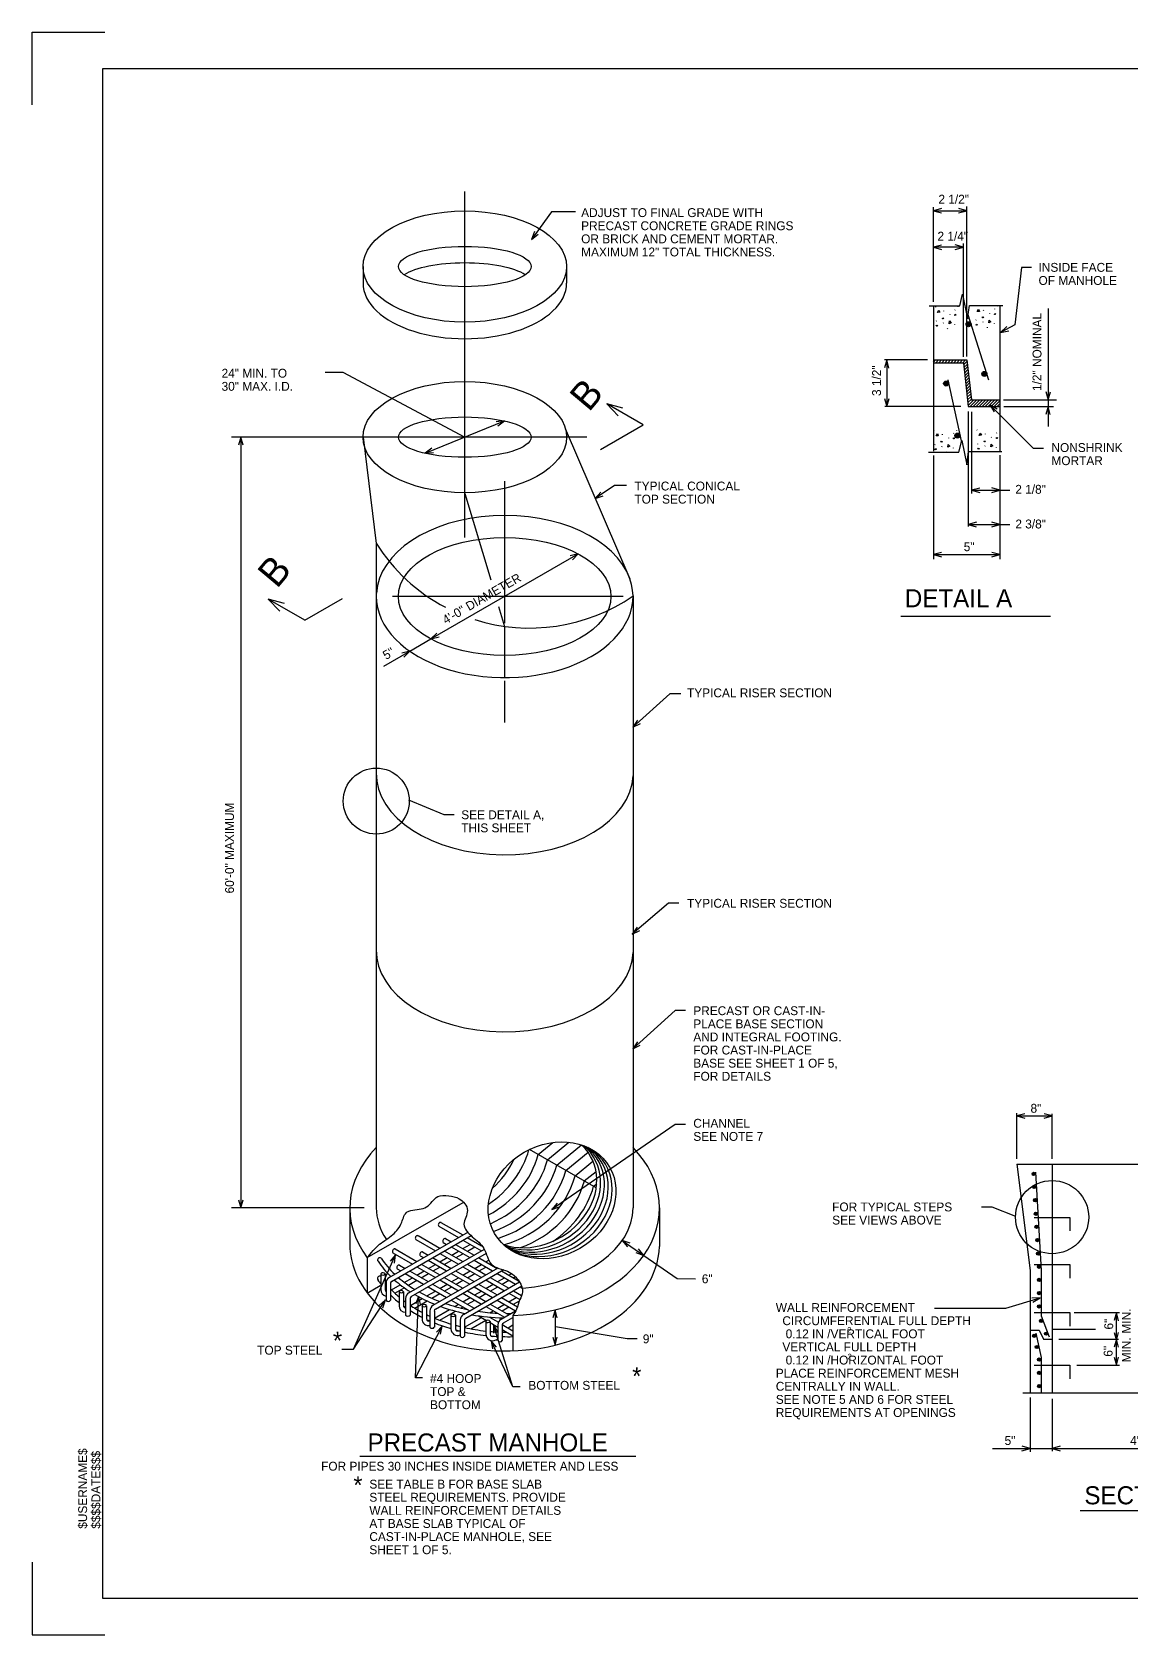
# Model space of a CAD drawing. Extents: x 150.5 to 188.6, y -37.1 to -15.1.
# Drawn here: x 150.53 to 165.62, y -37.13 to -15.14 of the extents above; entities that cross this region are included whole.
import ezdxf

# ---------------------------------------------------------------- set-up
doc = ezdxf.new("R2010")
doc.units = 0
for name, color, linetype in [('Border', 7, 'Continuous'), ('Level 1', 7, 'Continuous'), ('Plot', 7, 'Continuous'), ('Text', 7, 'Continuous')]:
    doc.layers.add(name, color=color, linetype=linetype)

msp = doc.modelspace()

# ---------------------------------------------------------------- linework, layer by layer
at = {"layer": 'Border'}
msp.add_lwpolyline([(177.152, -36.635), (177.152, -31.817), (185.042, -31.817), (185.042, -32.958), (177.152, -32.958), (177.152, -35.622), (185.042, -35.622), (185.042, -36.635), (151.507, -36.635), (151.507, -15.639), (185.042, -15.639), (185.042, -35.622)], dxfattribs=at)
at = {"layer": 'Level 1'}
for p, q in [((156.474, -22.075), (156.474, -17.326)), ((162.906, -18.84), (162.906, -17.539)), ((162.906, -17.59), (163.362, -17.59)), ((163.362, -19.589), (163.362, -17.533)), ((163.316, -18.091), (162.906, -18.091)), ((163.316, -19.596), (163.316, -18.041)), ((155.077, -18.356), (155.077, -18.584)), ((157.871, -18.356), (157.871, -18.584)), ((162.906, -18.896), (162.906, -20.889)), ((162.932, -18.908), (162.934, -18.912)), ((163.239, -18.906), (163.242, -18.91)), ((163.478, -18.895), (163.48, -18.899)), ((163.785, -18.894), (163.788, -18.898)), ((163.817, -18.896), (163.817, -20.889)), ((162.943, -19.107), (162.946, -19.101)), ((163.041, -19.134), (163.044, -19.128)), ((163.048, -18.969), (163.05, -18.963)), ((163.129, -19.011), (163.131, -19.015)), ((163.201, -18.954), (163.204, -18.949)), ((163.668, -19.915), (163.383, -19.02)), ((163.489, -19.094), (163.491, -19.089)), ((163.587, -19.121), (163.589, -19.115)), ((163.593, -18.957), (163.596, -18.951)), ((163.674, -18.998), (163.677, -19.002)), ((163.747, -18.942), (163.749, -18.936)), ((164.479, -18.932), (164.479, -20.185)), ((163.1, -19.209), (163.103, -19.203)), ((163.195, -19.15), (163.196, -19.156)), ((163.646, -19.196), (163.648, -19.19)), ((163.741, -19.137), (163.741, -19.143)), ((162.823, -19.638), (162.233, -19.638)), ((162.265, -19.638), (162.265, -20.276)), ((162.906, -19.638), (163.362, -19.638)), ((162.906, -19.666), (162.933, -19.638)), ((162.906, -19.676), (163.316, -19.676)), ((162.937, -19.676), (162.975, -19.638)), ((162.978, -19.676), (163.016, -19.638)), ((163.019, -19.676), (163.057, -19.638)), ((163.06, -19.676), (163.098, -19.638)), ((163.102, -19.676), (163.14, -19.638)), ((163.143, -19.676), (163.181, -19.638)), ((163.184, -19.676), (163.222, -19.638)), ((163.225, -19.676), (163.263, -19.638)), ((163.266, -19.676), (163.305, -19.638)), ((163.308, -19.676), (163.346, -19.638)), ((163.316, -19.676), (163.384, -20.276)), ((163.319, -19.706), (163.364, -19.661)), ((163.324, -19.743), (163.369, -19.698)), ((163.328, -19.78), (163.373, -19.734)), ((163.332, -19.817), (163.378, -19.771)), ((163.362, -19.638), (163.43, -20.185)), ((163.291, -20.75), (163.109, -19.912)), ((163.336, -19.854), (163.383, -19.808)), ((163.34, -19.891), (163.387, -19.844)), ((163.345, -19.928), (163.392, -19.881)), ((163.349, -19.965), (163.396, -19.918)), ((163.353, -20.002), (163.401, -19.954)), ((163.357, -20.039), (163.406, -19.991)), ((163.362, -20.076), (163.41, -20.028)), ((163.366, -20.113), (163.415, -20.064)), ((163.37, -20.15), (163.419, -20.101)), ((163.374, -20.187), (163.424, -20.138)), ((163.378, -20.224), (163.428, -20.174)), ((163.383, -20.261), (163.459, -20.185)), ((163.409, -20.276), (163.5, -20.185)), ((163.43, -20.185), (163.817, -20.185)), ((163.45, -20.276), (163.541, -20.185)), ((163.491, -20.276), (163.582, -20.185)), ((163.533, -20.276), (163.624, -20.185)), ((163.574, -20.276), (163.665, -20.185)), ((163.615, -20.276), (163.706, -20.185)), ((163.656, -20.276), (163.747, -20.185)), ((163.698, -20.276), (163.789, -20.185)), ((163.739, -20.276), (163.817, -20.198)), ((163.867, -20.185), (164.593, -20.185)), ((164.479, -20.185), (164.479, -20.276)), ((158.921, -20.529), (158.421, -20.24)), ((163.28, -20.276), (162.24, -20.276)), ((163.384, -20.276), (163.817, -20.276)), ((163.384, -20.344), (163.384, -21.922)), ((163.43, -20.349), (163.43, -21.471)), ((163.78, -20.276), (163.817, -20.239)), ((163.872, -20.276), (164.555, -20.276)), ((164.479, -20.276), (164.479, -20.551)), ((155.931, -20.919), (157.017, -20.474)), ((157.853, -20.577), (158.74, -22.64)), ((158.336, -20.867), (158.921, -20.529)), ((162.913, -20.602), (162.915, -20.606)), ((163.029, -20.664), (163.031, -20.658)), ((163.182, -20.649), (163.185, -20.643)), ((163.22, -20.601), (163.223, -20.605)), ((163.503, -20.596), (163.505, -20.6)), ((163.619, -20.658), (163.621, -20.652)), ((163.772, -20.643), (163.775, -20.637)), ((163.81, -20.595), (163.813, -20.598)), ((158.148, -20.697), (153.27, -20.697)), ((153.4, -20.697), (153.4, -31.274)), ((155.077, -20.697), (155.256, -22.155)), ((162.924, -20.802), (162.927, -20.796)), ((163.022, -20.828), (163.025, -20.822)), ((163.11, -20.705), (163.112, -20.709)), ((163.176, -20.845), (163.177, -20.85)), ((163.514, -20.795), (163.517, -20.79)), ((163.612, -20.822), (163.615, -20.816)), ((163.671, -20.897), (163.674, -20.891)), ((163.7, -20.699), (163.702, -20.703)), ((163.766, -20.838), (163.767, -20.844)), ((162.906, -20.95), (162.906, -22.372)), ((163.081, -20.903), (163.084, -20.897)), ((163.817, -20.945), (163.817, -22.372)), ((157.021, -21.299), (157.021, -23.25)), ((163.43, -21.427), (163.954, -21.427)), ((163.384, -21.896), (163.954, -21.896)), ((155.256, -22.155), (155.259, -31.274)), ((156.01, -23.467), (158.032, -22.3)), ((162.906, -22.309), (163.817, -22.309)), ((154.277, -23.21), (153.777, -22.921)), ((154.277, -23.21), (154.795, -22.911)), ((158.646, -22.884), (155.48, -22.884)), ((158.783, -22.877), (158.783, -31.274)), ((162.457, -23.155), (164.51, -23.155)), ((155.72, -23.635), (156.01, -23.467)), ((155.363, -23.841), (155.72, -23.635)), ((157.021, -24.041), (157.021, -24.611)), ((164.049, -30.602), (164.049, -29.974)), ((164.049, -30.012), (164.535, -30.012)), ((164.535, -30.602), (164.535, -29.981)), ((158.278, -31), (157.363, -30.472)), ((157.483, -30.541), (157.684, -30.376)), ((157.609, -30.614), (157.903, -30.373)), ((157.736, -30.687), (158.074, -30.409)), ((157.862, -30.76), (158.165, -30.511)), ((157.988, -30.832), (158.233, -30.632)), ((158.114, -30.905), (158.275, -30.773)), ((164.049, -30.675), (166.479, -30.675)), ((164.049, -30.675), (164.231, -32.133)), ((164.535, -30.675), (164.535, -33.811)), ((158.241, -30.978), (158.284, -30.943)), ((155.136, -31.957), (156.451, -31.198)), ((155.093, -31.274), (153.27, -31.274)), ((154.895, -31.274), (154.895, -31.76)), ((159.147, -31.274), (159.147, -31.803)), ((155.438, -32.229), (156.524, -31.602)), ((155.469, -32.282), (156.561, -31.651)), ((155.832, -31.655), (156.132, -31.828)), ((156.117, -31.525), (156.387, -31.681)), ((156.147, -31.473), (156.448, -31.646)), ((155.486, -31.89), (155.756, -32.046)), ((155.516, -31.837), (155.816, -32.011)), ((155.707, -32.438), (156.744, -31.84)), ((155.738, -32.491), (156.771, -31.894)), ((155.801, -31.708), (156.071, -31.864)), ((155.892, -31.877), (155.97, -31.922)), ((156.178, -31.747), (156.225, -31.775)), ((156.193, -31.863), (156.448, -32.011)), ((156.208, -31.695), (156.286, -31.74)), ((156.286, -31.81), (156.541, -31.957)), ((156.294, -31.922), (156.387, -31.868)), ((156.347, -31.775), (156.601, -31.922)), ((156.448, -31.716), (156.703, -31.864)), ((156.448, -31.833), (156.549, -31.775)), ((156.508, -31.681), (156.701, -31.793)), ((156.509, -31.868), (156.61, -31.81)), ((158.634, -31.721), (158.929, -31.926)), ((155.136, -31.957), (155.136, -32.443)), ((155.546, -32.112), (155.594, -32.139)), ((155.577, -32.059), (155.654, -32.104)), ((155.816, -32.081), (156.071, -32.228)), ((155.862, -31.93), (155.909, -31.957)), ((155.877, -32.046), (156.132, -32.193)), ((155.97, -31.992), (156.225, -32.139)), ((155.978, -32.104), (156.071, -32.051)), ((156.031, -31.957), (156.286, -32.104)), ((156.039, -32.139), (156.132, -32.086)), ((156.04, -32.61), (156.933, -32.095)), ((156.132, -31.899), (156.387, -32.046)), ((156.132, -32.016), (156.233, -31.957)), ((156.193, -32.051), (156.294, -31.992)), ((156.355, -31.957), (156.448, -31.903)), ((156.448, -32.081), (156.703, -32.228)), ((156.509, -32.046), (156.764, -32.193)), ((156.601, -31.992), (156.856, -32.139)), ((156.61, -32.104), (156.702, -32.051)), ((156.662, -31.957), (156.917, -32.104)), ((156.67, -32.139), (156.763, -32.086)), ((156.763, -32.015), (156.806, -31.991)), ((156.824, -32.051), (156.837, -32.043)), ((158.929, -31.926), (159.389, -32.245)), ((155.321, -32.177), (155.321, -32.396)), ((155.382, -32.179), (155.382, -32.396)), ((155.393, -32.308), (155.393, -32.54)), ((155.454, -32.308), (155.454, -32.54)), ((155.468, -32.399), (155.589, -32.329)), ((155.644, -32.297), (155.755, -32.233)), ((155.654, -32.175), (155.909, -32.322)), ((155.699, -32.336), (155.816, -32.268)), ((155.715, -32.139), (155.97, -32.286)), ((155.816, -32.198), (155.918, -32.139)), ((155.877, -32.233), (155.978, -32.174)), ((156.031, -32.322), (156.286, -32.469)), ((156.071, -32.663), (157.011, -32.12)), ((156.132, -32.263), (156.387, -32.41)), ((156.132, -32.38), (156.233, -32.322)), ((156.193, -32.228), (156.448, -32.375)), ((156.286, -32.174), (156.541, -32.322)), ((156.294, -32.286), (156.387, -32.233)), ((156.347, -32.139), (156.601, -32.286)), ((156.355, -32.322), (156.448, -32.268)), ((156.448, -32.198), (156.549, -32.139)), ((156.457, -32.735), (157.224, -32.291)), ((156.509, -32.233), (156.61, -32.174)), ((156.662, -32.322), (156.917, -32.469)), ((156.763, -32.263), (157.018, -32.41)), ((156.763, -32.38), (156.865, -32.322)), ((156.824, -32.228), (157.079, -32.375)), ((156.917, -32.175), (157.172, -32.322)), ((156.925, -32.286), (157.018, -32.233)), ((156.978, -32.139), (157.211, -32.274)), ((156.986, -32.322), (157.079, -32.268)), ((157.079, -32.198), (157.111, -32.179)), ((157.14, -32.233), (157.162, -32.22)), ((159.389, -32.245), (159.64, -32.247)), ((164.231, -32.133), (164.231, -33.811)), ((155.136, -32.443), (155.312, -32.341)), ((155.512, -32.443), (155.642, -32.369)), ((155.572, -32.424), (155.572, -32.616)), ((155.632, -32.424), (155.632, -32.616)), ((155.662, -32.517), (155.662, -32.744)), ((155.722, -32.517), (155.722, -32.744)), ((155.728, -32.613), (155.891, -32.519)), ((155.786, -32.65), (155.957, -32.551)), ((155.953, -32.483), (156.071, -32.415)), ((155.97, -32.357), (156.225, -32.504)), ((156.021, -32.514), (156.132, -32.45)), ((156.193, -32.415), (156.294, -32.357)), ((156.286, -32.539), (156.541, -32.686)), ((156.347, -32.504), (156.602, -32.651)), ((156.448, -32.445), (156.703, -32.593)), ((156.448, -32.562), (156.549, -32.504)), ((156.487, -32.787), (157.256, -32.343)), ((156.509, -32.41), (156.763, -32.557)), ((156.509, -32.597), (156.61, -32.539)), ((156.602, -32.357), (156.856, -32.504)), ((156.61, -32.469), (156.703, -32.415)), ((156.67, -32.504), (156.764, -32.45)), ((156.824, -32.415), (156.925, -32.357)), ((156.917, -32.539), (157.171, -32.686)), ((156.978, -32.504), (157.199, -32.631)), ((157.079, -32.445), (157.23, -32.533)), ((157.079, -32.562), (157.18, -32.504)), ((157.14, -32.41), (157.251, -32.475)), ((157.14, -32.597), (157.225, -32.548)), ((157.233, -32.357), (157.27, -32.378)), ((155.887, -32.614), (155.887, -32.799)), ((155.947, -32.616), (155.947, -32.798)), ((155.995, -32.689), (155.995, -32.91)), ((156.056, -32.689), (156.056, -32.91)), ((156.057, -32.787), (156.265, -32.668)), ((156.13, -32.816), (156.347, -32.691)), ((156.284, -32.745), (156.284, -32.934)), ((156.337, -32.626), (156.387, -32.597)), ((156.345, -32.747), (156.345, -32.933)), ((156.421, -32.648), (156.448, -32.632)), ((156.66, -32.755), (156.774, -32.82)), ((156.764, -32.628), (157.018, -32.775)), ((156.813, -32.773), (156.936, -32.844)), ((156.819, -32.713), (156.865, -32.686)), ((156.824, -32.593), (157.079, -32.74)), ((156.925, -32.651), (157.018, -32.597)), ((156.974, -32.801), (157.17, -32.687)), ((156.986, -32.686), (157.079, -32.632)), ((157.135, -32.749), (157.135, -33.236)), ((157.712, -32.671), (157.712, -33.157)), ((164.838, -32.711), (165.46, -32.711)), ((165.416, -33.096), (165.416, -32.711)), ((156.411, -32.813), (156.411, -33.035)), ((156.472, -32.913), (156.703, -32.78)), ((156.472, -32.814), (156.472, -33.035)), ((156.556, -32.934), (156.763, -32.815)), ((156.762, -32.831), (156.762, -33.008)), ((156.822, -32.833), (156.822, -33.008)), ((156.822, -32.849), (156.928, -32.91)), ((156.928, -32.879), (156.928, -33.096)), ((156.989, -32.875), (157.135, -32.959)), ((156.989, -32.88), (156.989, -33.096)), ((156.989, -32.945), (157.135, -33.029)), ((156.989, -32.965), (157.006, -32.955)), ((157.004, -32.853), (157.135, -32.778)), ((157.067, -32.92), (157.135, -32.881)), ((164.231, -32.953), (164.355, -32.953)), ((164.355, -32.953), (164.418, -33.075)), ((165.131, -32.945), (164.535, -32.945)), ((156.898, -33.087), (156.928, -33.07)), ((164.418, -33.075), (164.535, -33.075)), ((164.626, -33.075), (165.445, -33.075)), ((165.416, -33.433), (165.416, -33.075)), ((164.875, -33.433), (165.46, -33.433)), ((164.231, -33.874), (164.231, -34.62)), ((164.535, -33.896), (164.535, -34.612)), ((155.033, -34.682), (158.819, -34.682)), ((163.715, -34.576), (164.231, -34.576)), ((164.231, -34.576), (164.535, -34.576)), ((164.535, -34.576), (167.451, -34.576)), ((164.918, -35.427), (167.537, -35.427))]:
    msp.add_line(p, q, dxfattribs=at)
for points in [[(163.018, -17.56), (162.906, -17.59), (163.016, -17.621)], [(163.25, -17.62), (163.362, -17.59), (163.252, -17.559)], [(157.994, -17.603), (157.662, -17.603), (157.389, -17.984)], [(157.43, -17.875), (157.389, -17.984), (157.479, -17.912)], [(163.018, -18.061), (162.906, -18.091), (163.016, -18.123)], [(163.204, -18.122), (163.316, -18.091), (163.206, -18.06)], [(164.25, -18.368), (164.113, -18.368), (164.024, -19.154), (163.828, -19.262)], [(162.849, -18.896), (163.267, -18.896), (163.306, -18.737), (163.375, -19.073), (163.401, -18.889), (163.857, -18.889)], [(162.96, -18.987), (162.978, -18.954), (162.992, -18.984), (162.961, -18.987)], [(163.029, -19.074), (163.036, -19.058), (163.049, -19.067), (163.029, -19.074)], [(163.12, -19.14), (163.125, -19.103), (163.148, -19.127), (163.121, -19.14)], [(163.197, -19.028), (163.204, -19.011), (163.217, -19.021), (163.197, -19.028)], [(163.506, -18.974), (163.524, -18.941), (163.537, -18.971), (163.507, -18.974)], [(163.574, -19.061), (163.582, -19.045), (163.595, -19.055), (163.574, -19.061)], [(163.666, -19.128), (163.671, -19.091), (163.694, -19.115), (163.666, -19.128)], [(163.742, -19.015), (163.75, -18.999), (163.763, -19.008), (163.742, -19.015)], [(162.944, -19.175), (162.952, -19.159), (162.965, -19.169), (162.944, -19.175)], [(163.49, -19.162), (163.498, -19.146), (163.51, -19.156), (163.49, -19.162)], [(163.912, -19.181), (163.828, -19.262), (163.939, -19.236)], [(162.295, -19.75), (162.265, -19.638), (162.234, -19.748)], [(154.558, -19.804), (154.801, -19.804), (156.474, -20.697)], [(162.235, -20.165), (162.265, -20.276), (162.296, -20.167)], [(164.449, -20.073), (164.479, -20.185), (164.51, -20.075)], [(158.644, -20.3), (158.421, -20.24), (158.58, -20.404)], [(164.417, -20.852), (164.28, -20.852), (163.681, -20.253)], [(163.781, -20.311), (163.681, -20.253), (163.737, -20.352)], [(164.509, -20.388), (164.479, -20.276), (164.448, -20.386)], [(156.925, -20.544), (157.017, -20.474), (156.904, -20.487)], [(162.941, -20.681), (162.959, -20.648), (162.972, -20.679), (162.942, -20.681)], [(163.531, -20.675), (163.549, -20.642), (163.563, -20.672), (163.532, -20.675)], [(153.43, -20.808), (153.4, -20.697), (153.369, -20.807)], [(156.023, -20.849), (155.931, -20.919), (156.044, -20.906)], [(162.836, -20.901), (163.255, -20.901), (163.293, -20.743), (163.363, -21.079), (163.388, -20.895), (163.845, -20.895)], [(162.925, -20.87), (162.933, -20.853), (162.946, -20.863), (162.925, -20.87)], [(163.009, -20.768), (163.017, -20.752), (163.03, -20.762), (163.009, -20.768)], [(163.101, -20.835), (163.106, -20.798), (163.129, -20.822), (163.102, -20.835)], [(163.178, -20.722), (163.185, -20.706), (163.198, -20.716), (163.178, -20.722)], [(163.515, -20.863), (163.523, -20.847), (163.536, -20.857), (163.515, -20.863)], [(163.6, -20.762), (163.607, -20.746), (163.62, -20.756), (163.6, -20.762)], [(163.691, -20.829), (163.696, -20.792), (163.719, -20.816), (163.692, -20.828)], [(163.768, -20.716), (163.775, -20.7), (163.788, -20.709), (163.768, -20.716)], [(156.474, -21.471), (156.829, -22.654)], [(158.693, -21.36), (158.528, -21.36), (158.263, -21.54)], [(158.339, -21.452), (158.263, -21.54), (158.371, -21.504)], [(163.542, -21.396), (163.43, -21.427), (163.54, -21.458)], [(163.705, -21.457), (163.817, -21.427), (163.707, -21.395)], [(163.496, -21.866), (163.384, -21.896), (163.494, -21.927)], [(163.705, -21.926), (163.817, -21.896), (163.707, -21.865)], [(157.95, -22.382), (158.032, -22.3), (157.921, -22.328)], [(163.018, -22.279), (162.906, -22.309), (163.016, -22.34)], [(163.705, -22.339), (163.817, -22.309), (163.707, -22.278)], [(154, -22.981), (153.777, -22.921), (153.936, -23.085)], [(156.938, -23.019), (157.021, -23.294), (157.021, -23.997)], [(156.092, -23.385), (156.01, -23.467), (156.121, -23.439)], [(155.638, -23.717), (155.72, -23.635), (155.609, -23.663)], [(159.44, -24.218), (159.289, -24.218), (158.78, -24.677)], [(158.843, -24.58), (158.78, -24.677), (158.883, -24.626)], [(156.328, -25.882), (156.192, -25.882), (155.705, -25.681)], [(159.411, -27.094), (159.268, -27.094), (158.773, -27.517)], [(158.838, -27.421), (158.773, -27.517), (158.877, -27.469)], [(159.504, -28.563), (159.361, -28.563), (158.78, -29.093)], [(158.842, -28.995), (158.78, -29.092), (158.882, -29.041)], [(159.503, -30.129), (159.359, -30.129), (157.667, -31.295)], [(164.16, -29.982), (164.049, -30.012), (164.158, -30.043)], [(164.423, -30.042), (164.535, -30.012), (164.425, -29.981)], [(164.307, -30.783), (164.384, -32.132), (164.383, -32.755), (164.495, -33.043)], [(153.37, -31.162), (153.4, -31.274), (153.431, -31.164)], [(157.742, -31.207), (157.667, -31.295), (157.775, -31.259)], [(163.566, -31.259), (163.707, -31.259), (164.032, -31.389)], [(164.29, -31.404), (164.778, -31.404), (164.778, -31.59)], [(158.743, -31.76), (158.634, -31.721), (158.707, -31.809)], [(158.82, -31.887), (158.929, -31.926), (158.857, -31.838)], [(154.787, -33.214), (154.945, -33.214), (155.525, -31.917)], [(155.507, -32.031), (155.525, -31.917), (155.451, -32.004)], [(164.29, -32.051), (164.778, -32.051), (164.778, -32.237)], [(154.945, -33.214), (155.385, -32.537)], [(155.349, -32.647), (155.385, -32.537), (155.299, -32.612)], [(155.796, -33.606), (155.839, -32.484)], [(155.865, -32.597), (155.839, -32.484), (155.804, -32.592)], [(162.919, -32.649), (163.899, -32.649), (164.368, -32.508)], [(164.27, -32.57), (164.368, -32.508), (164.254, -32.511)], [(157.742, -32.783), (157.712, -32.671), (157.681, -32.781)], [(164.29, -32.711), (164.778, -32.711), (164.778, -32.896)], [(165.446, -32.822), (165.416, -32.711), (165.385, -32.82)], [(155.895, -33.606), (155.796, -33.606), (156.164, -32.895)], [(156.139, -33.009), (156.164, -32.895), (156.086, -32.979)], [(157.132, -33.731), (156.867, -32.877)], [(156.929, -32.974), (156.867, -32.877), (156.87, -32.991)], [(158.838, -33.072), (158.701, -33.072), (157.719, -32.907)], [(164.311, -32.991), (164.383, -33.327), (164.383, -33.811)], [(165.386, -32.984), (165.416, -33.096), (165.447, -32.986)], [(157.236, -33.731), (157.132, -33.731), (156.835, -33.098)], [(156.909, -33.186), (156.835, -33.098), (156.853, -33.21)], [(157.682, -33.046), (157.712, -33.157), (157.743, -33.048)], [(165.446, -33.187), (165.416, -33.075), (165.385, -33.185)], [(164.29, -33.433), (164.778, -33.433), (164.778, -33.619)], [(165.386, -33.322), (165.416, -33.433), (165.447, -33.324)], [(164.133, -33.811), (165.731, -33.813), (165.807, -33.59), (165.905, -34.016), (165.982, -33.799), (167.922, -33.813)], [(164.119, -34.606), (164.231, -34.576), (164.121, -34.545)], [(164.647, -34.546), (164.535, -34.576), (164.644, -34.607)]]:
    msp.add_lwpolyline(points, dxfattribs=at)
for centre, radius in [((163.388, -19.147), 0.0341), ((163.388, -19.147), 0.0258), ((163.388, -19.147), 0.0184), ((163.388, -19.147), 0.0104), ((163.605, -19.83), 0.0341), ((163.08, -19.962), 0.0341), ((163.08, -19.962), 0.0258), ((163.08, -19.962), 0.0184), ((163.08, -19.962), 0.0104), ((163.605, -19.83), 0.0258), ((163.605, -19.83), 0.0184), ((163.605, -19.83), 0.0104), ((163.234, -20.676), 0.0341), ((163.234, -20.676), 0.0258), ((163.234, -20.676), 0.0184), ((163.234, -20.676), 0.0104), ((155.259, -25.691), 0.453), ((164.281, -30.808), 0.0227), ((164.281, -30.808), 0.0172), ((164.534, -31.401), 0.502), ((164.289, -30.987), 0.0227), ((164.281, -30.808), 0.0123), ((164.289, -30.987), 0.0172), ((164.281, -30.808), 0.00696), ((164.289, -30.987), 0.0123), ((164.289, -30.987), 0.00696), ((164.3, -31.168), 0.0227), ((164.3, -31.168), 0.0172), ((164.3, -31.168), 0.0123), ((164.3, -31.168), 0.00696), ((164.311, -31.355), 0.0227), ((164.311, -31.355), 0.0172), ((164.311, -31.355), 0.0123), ((164.311, -31.355), 0.00696), ((164.32, -31.532), 0.0227), ((164.32, -31.532), 0.0172), ((164.32, -31.532), 0.0123), ((164.32, -31.532), 0.00696), ((164.333, -31.716), 0.0227), ((164.333, -31.716), 0.0172), ((164.333, -31.716), 0.0123), ((164.342, -31.901), 0.0227), ((164.342, -31.901), 0.0172), ((164.333, -31.716), 0.00696), ((164.342, -31.901), 0.0123), ((164.342, -31.901), 0.00696), ((164.356, -32.082), 0.0227), ((164.356, -32.082), 0.0172), ((164.356, -32.082), 0.0123), ((164.356, -32.082), 0.00696), ((164.356, -32.262), 0.0227), ((164.356, -32.262), 0.0172), ((164.356, -32.262), 0.0123), ((164.356, -32.262), 0.00696), ((164.356, -32.444), 0.0227), ((164.356, -32.444), 0.0172), ((164.356, -32.444), 0.0123), ((164.356, -32.444), 0.00696), ((164.356, -32.627), 0.0227), ((164.356, -32.627), 0.0172), ((164.356, -32.627), 0.0123), ((164.356, -32.627), 0.00696), ((164.384, -32.825), 0.0227), ((164.384, -32.825), 0.0172), ((164.384, -32.825), 0.0123), ((164.384, -32.825), 0.00696), ((164.451, -33), 0.0227), ((164.451, -33), 0.0172), ((164.451, -33), 0.0123), ((164.451, -33), 0.00696), ((164.29, -33.029), 0.0227), ((164.29, -33.029), 0.0172), ((164.29, -33.029), 0.0123), ((164.29, -33.029), 0.00696), ((164.324, -33.183), 0.0227), ((164.324, -33.183), 0.0172), ((164.324, -33.183), 0.0123), ((164.324, -33.183), 0.00696), ((164.356, -33.356), 0.0227), ((164.356, -33.356), 0.0172), ((164.356, -33.356), 0.0123), ((164.356, -33.356), 0.00696), ((164.356, -33.538), 0.0227), ((164.356, -33.538), 0.0172), ((164.356, -33.538), 0.0123), ((164.356, -33.538), 0.00696), ((164.358, -33.72), 0.0227), ((164.358, -33.72), 0.0172), ((164.358, -33.72), 0.0123), ((164.358, -33.72), 0.00696)]:
    msp.add_circle(centre, radius, dxfattribs=at)
for centre, radius, start, end in [((157.367, -20.82), 2.497, 212.298, 242.3139), ((157.367, -20.82), 2.497, 252.3436, 304.5448), ((155.828, -31.688), 0.0334, 84.264, 215.6927), ((156.144, -31.506), 0.0334, 84.264, 215.6927), ((155.513, -31.87), 0.0334, 84.264, 215.6927), ((155.889, -31.91), 0.0334, 84.264, 215.6927), ((156.205, -31.728), 0.0334, 84.264, 215.6927), ((155.307, -31.988), 0.0307, 51.8013, 218.1178), ((155.573, -32.092), 0.0334, 84.264, 215.6927), ((155.307, -32.243), 0.0316, 62.098, 220.7112), ((155.351, -32.201), 0.0377, 34.3015, 141.8724), ((155.351, -32.158), 0.0377, 218.1276, 325.6985), ((155.484, -32.308), 0.0911, 119.9816, 180), ((155.484, -32.308), 0.0304, 120.0288, 180), ((155.412, -32.396), 0.0911, 180, 257.5649), ((155.412, -32.396), 0.0304, 180, 229.7381), ((155.423, -32.521), 0.0358, 211.9866, 328.0134), ((155.601, -32.446), 0.0377, 34.3015, 141.8724), ((155.601, -32.403), 0.0377, 218.1276, 325.6985), ((155.753, -32.517), 0.0911, 120.0049, 180), ((155.753, -32.517), 0.0304, 120.0093, 180), ((155.663, -32.616), 0.0911, 180, 269.3888), ((155.663, -32.616), 0.0304, 180, 268.1219), ((155.692, -32.725), 0.0358, 211.9866, 328.0134), ((155.916, -32.637), 0.0377, 34.3015, 141.8724), ((155.916, -32.594), 0.0377, 218.1276, 325.6985), ((156.086, -32.689), 0.0911, 120.0075, 180), ((156.086, -32.689), 0.0304, 120.0834, 180), ((156.314, -32.768), 0.0377, 34.3015, 141.8724), ((156.314, -32.726), 0.0377, 218.1276, 325.6985), ((156.502, -32.813), 0.0911, 119.9918, 180), ((155.978, -32.798), 0.0911, 180, 280.9139), ((155.978, -32.798), 0.0304, 180, 304.2462), ((156.025, -32.891), 0.0358, 211.9866, 328.0134), ((156.375, -32.934), 0.0911, 180, 293.2868), ((156.375, -32.933), 0.0304, 180, 300.0313), ((156.502, -32.814), 0.0304, 119.9375, 180), ((156.791, -32.854), 0.0377, 34.3015, 141.8724), ((156.791, -32.811), 0.0377, 218.1276, 325.6985), ((157.019, -32.879), 0.0911, 119.9874, 180), ((157.019, -32.88), 0.0304, 119.971, 180), ((156.441, -33.016), 0.0358, 211.9866, 328.0134), ((156.853, -33.008), 0.0911, 180, 299.9839), ((156.853, -33.008), 0.0304, 180, 300.0182), ((156.958, -33.077), 0.0358, 211.9866, 328.0134)]:
    msp.add_arc(centre, radius, start, end, dxfattribs=at)
for centre, major_axis, ratio in [((156.474, -18.356), (-1.397, 0), 0.546263), ((156.474, -18.356), (-0.911, 0), 0.304251), ((156.474, -20.697), (-1.397, 0), 0.546263), ((156.474, -20.697), (-0.911, 0), 0.304251), ((157.021, -22.884), (-1.458, 0), 0.555236), ((157.672, -31.17), (0.789, 0.456), 0.836656)]:
    msp.add_ellipse(centre, major_axis=major_axis, ratio=ratio, dxfattribs=at)
for centre, major_axis, ratio, start_param, end_param in [((156.474, -18.584), (-0.911, 0), 0.304251, 3.565603, 5.859206), ((156.474, -18.584), (-1.397, 0), 0.546263, 0, 3.141593), ((157.021, -22.884), (-1.762, 0), 0.631926, 3.362152, 6.242177), ((157.021, -22.884), (-1.762, 0), 0.631926, 6.276746, 9.645337), ((157.021, -25.316), (-1.762, 0), 0.631926, 6.272444, 9.400283), ((157.021, -27.744), (-1.762, 0), 0.631926, 6.272444, 9.400283), ((157.021, -31.274), (-2.126, 0), 0.695024, 5.688981, 6.764104), ((156.157, -30.295), (1.105, 0.638), 0.883327, 4.785168, 5.548349), ((156.283, -30.368), (1.105, 0.638), 0.883327, 4.670409, 5.555454), ((157.409, -31.018), (0.789, 0.456), 0.836656, 3.783389, 6.539176), ((157.462, -31.048), (0.789, 0.456), 0.836656, 3.74375, 6.577639), ((157.514, -31.079), (0.789, 0.456), 0.836656, 3.713889, 6.615521), ((157.567, -31.109), (0.789, 0.456), 0.836656, 3.668536, 6.6539), ((157.62, -31.14), (0.789, 0.456), 0.836656, 3.631904, 6.686288), ((157.021, -31.274), (-2.126, 0), 0.695024, 1.624308, 3.735847), ((156.41, -30.441), (1.105, 0.638), 0.883327, 4.582086, 5.555464), ((156.031, -30.222), (1.105, 0.638), 0.883327, 4.963259, 5.369907), ((156.536, -30.514), (1.105, 0.638), 0.883327, 4.511467, 5.555475), ((156.662, -30.587), (1.105, 0.638), 0.883327, 4.456174, 5.555485), ((156.788, -30.66), (1.105, 0.638), 0.883327, 4.41788, 5.555496), ((156.915, -30.732), (1.105, 0.638), 0.883327, 4.50337, 5.555506), ((157.041, -30.805), (1.105, 0.638), 0.883327, 4.782418, 5.555517), ((157.021, -31.274), (-1.762, 0), 0.631926, 0, 0.398487), ((157.021, -31.274), (-1.762, 0), 0.631926, 1.712163, 3.141593), ((157.021, -31.76), (-2.126, 0), 0.695024, 0, 3.112119), ((157.074, -31.472), (-1.961, 0), 0.669306, 0.419589, 0.603416), ((157.074, -31.472), (-1.9, 0), 0.658777, 0.403555, 0.606771), ((157.073, -31.729), (-1.961, 0), 0.669306, 0.419589, 0.465677), ((157.073, -31.729), (-1.9, 0), 0.658777, 0.473452, 0.485729), ((157.074, -31.472), (-1.961, 0), 0.669306, 0.644096, 0.814082), ((157.074, -31.472), (-1.9, 0), 0.658777, 0.649155, 0.826166), ((157.073, -31.729), (-1.961, 0), 0.669306, 0.530534, 0.541276), ((157.073, -31.729), (-1.9, 0), 0.658777, 0.550213, 0.659451), ((157.073, -31.729), (-1.961, 0), 0.669306, 0.598639, 0.698286), ((157.073, -31.729), (-1.9, 0), 0.658777, 0.710005, 0.733424), ((157.074, -31.472), (-1.961, 0), 0.669306, 0.855645, 1.029544), ((157.074, -31.472), (-1.9, 0), 0.658777, 0.869185, 1.050965), ((157.073, -31.729), (-1.961, 0), 0.669306, 0.745192, 0.767047), ((157.073, -31.729), (-1.9, 0), 0.658777, 0.779947, 0.896167), ((157.073, -31.729), (-1.961, 0), 0.669306, 0.81067, 0.920609), ((157.073, -31.729), (-1.9, 0), 0.658777, 0.936543, 0.967235), ((157.074, -31.472), (-1.961, 0), 0.669306, 1.071499, 1.261828), ((157.074, -31.472), (-1.9, 0), 0.658777, 1.094794, 1.268461), ((157.074, -31.472), (-1.961, 0), 0.669306, 1.310227, 1.533681), ((157.074, -31.472), (-1.9, 0), 0.658777, 1.347126, 1.491562), ((157.074, -31.472), (-1.9, 0), 0.658777, 1.55916, 1.587914), ((157.073, -31.729), (-1.961, 0), 0.669306, 0.959058, 0.987166), ((157.073, -31.729), (-1.9, 0), 0.658777, 1.005528, 1.142293), ((157.073, -31.729), (-1.961, 0), 0.669306, 1.024982, 1.156345), ((157.073, -31.729), (-1.961, 0), 0.669306, 1.026558, 1.029513), ((157.073, -31.729), (-1.9, 0), 0.658777, 1.177236, 1.214717), ((157.073, -31.729), (-1.961, 0), 0.669306, 1.192228, 1.226169), ((157.073, -31.729), (-1.9, 0), 0.658777, 1.248582, 1.405898), ((157.073, -31.729), (-1.961, 0), 0.669306, 1.258864, 1.261828), ((157.073, -31.729), (-1.961, 0), 0.669306, 1.261887, 1.412166), ((157.073, -31.729), (-1.9, 0), 0.658777, 1.438288, 1.494225), ((157.073, -31.729), (-1.9, 0), 0.658777, 1.526219, 1.559534), ((157.073, -31.729), (-1.961, 0), 0.669306, 1.448766, 1.496591), ((157.073, -31.729), (-1.961, 0), 0.669306, 1.527596, 1.601968)]:
    msp.add_ellipse(centre, major_axis=major_axis, ratio=ratio, start_param=start_param, end_param=end_param, dxfattribs=at)
msp.add_spline([(155.136, -31.957), (155.305, -31.774), (155.485, -31.641), (155.609, -31.47), (155.685, -31.328), (155.732, -31.309), (155.95, -31.261), (156.102, -31.119), (156.254, -31.11), (156.396, -31.148), (156.51, -31.309), (156.462, -31.499), (156.576, -31.669), (156.737, -31.831), (156.841, -32.049), (157.059, -32.144), (157.221, -32.286), (157.268, -32.428), (157.23, -32.533), (157.183, -32.665), (157.135, -32.749)], degree=3, dxfattribs=at)
at = {"layer": 'Plot'}
for points in [[(150.535, -16.138), (150.535, -15.138), (151.535, -15.138)], [(150.535, -36.134), (150.535, -37.134), (151.535, -37.134)]]:
    msp.add_lwpolyline(points, dxfattribs=at)

# ---------------------------------------------------------------- texts
at = {"layer": 'Level 1'}
for s, height, p in [('$USERNAME$', 0.1217, (151.29, -35.677)), ('$$$$DATE$$$', 0.12175, (151.472, -35.677))]:
    msp.add_text(s, height=height, rotation=90, dxfattribs=at).set_placement(p)
at = {"layer": 'Text'}
for s, height, p in [('2 1/2"', 0.1217, (162.974, -17.492)), ('ADJUST TO FINAL GRADE WITH', 0.12175, (158.071, -17.677)), ('PRECAST CONCRETE GRADE RINGS', 0.12175, (158.071, -17.857)), ('OR BRICK AND CEMENT MORTAR.', 0.12175, (158.071, -18.037)), ('2 1/4"', 0.1217, (162.961, -18)), ('MAXIMUM 12" TOTAL THICKNESS.', 0.12175, (158.071, -18.217)), ('INSIDE FACE', 0.12175, (164.348, -18.428)), ('OF MANHOLE', 0.1217, (164.348, -18.608)), ('24" MIN. TO', 0.12175, (153.136, -19.881)), ('30" MAX. I.D.', 0.12175, (153.136, -20.061)), ('NONSHRINK', 0.1217, (164.525, -20.901)), ('MORTAR', 0.1217, (164.525, -21.081)), ('TYPICAL CONICAL', 0.12175, (158.802, -21.429)), ('TOP SECTION', 0.12175, (158.802, -21.609)), ('2 1/8"', 0.1217, (164.029, -21.474)), ('2 3/8"', 0.1217, (164.03, -21.95)), ('5"', 0.1217, (163.321, -22.262)), ('DETAIL A', 0.2479, (162.513, -23.032)), ('TYPICAL RISER SECTION', 0.12175, (159.524, -24.267)), ('SEE DETAIL A,', 0.12175, (156.425, -25.94)), ('THIS SHEET', 0.1217, (156.425, -26.12)), ('TYPICAL RISER SECTION', 0.12175, (159.524, -27.155)), ('PRECAST OR CAST-IN-', 0.12175, (159.61, -28.629)), ('PLACE BASE SECTION', 0.12175, (159.61, -28.809)), ('AND INTEGRAL FOOTING.', 0.12175, (159.61, -28.989)), ('FOR CAST-IN-PLACE', 0.12175, (159.61, -29.169)), ('BASE SEE SHEET 1 OF 5,', 0.12175, (159.61, -29.349)), ('FOR DETAILS', 0.12175, (159.61, -29.529)), ('8"', 0.1217, (164.238, -29.968)), ('CHANNEL', 0.1217, (159.61, -30.174)), ('SEE NOTE 7', 0.1217, (159.61, -30.354)), ('FOR TYPICAL STEPS', 0.12175, (161.516, -31.322)), ('SEE VIEWS ABOVE', 0.12175, (161.516, -31.502)), ('6"', 0.1217, (159.727, -32.308)), ('WALL REINFORCEMENT', 0.12175, (160.742, -32.703)), ('  CIRCUMFERENTIAL FULL DEPTH', 0.12175, (160.742, -32.883)), ('*', 0.243, (154.664, -33.216)), ('   0.12 IN /VERTICAL FOOT', 0.12175, (160.742, -33.063)), ('2', 0.0779, (161.722, -32.988)), ('TOP STEEL', 0.1217, (153.625, -33.288)), ('9"', 0.1217, (158.917, -33.132)), ('  VERTICAL FULL DEPTH', 0.12175, (160.742, -33.243)), ('   0.12 IN /HORIZONTAL FOOT', 0.12175, (160.742, -33.423)), ('2', 0.0779, (161.727, -33.354)), ('#4 HOOP', 0.1217, (155.997, -33.676)), ('BOTTOM STEEL', 0.12175, (157.346, -33.77)), ('*', 0.243, (158.771, -33.703)), ('PLACE REINFORCEMENT MESH', 0.12175, (160.742, -33.603)), ('TOP &', 0.1217, (155.997, -33.856)), ('CENTRALLY IN WALL.', 0.12175, (160.742, -33.783)), ('SEE NOTE 5 AND 6 FOR STEEL', 0.12175, (160.742, -33.963)), ('BOTTOM', 0.1217, (155.997, -34.036)), ('REQUIREMENTS AT OPENINGS ', 0.12175, (160.742, -34.143)), ('PRECAST MANHOLE', 0.24787, (155.139, -34.617)), ('5"', 0.1217, (163.882, -34.528)), ('4\'-0" DIA', 0.1217, (165.605, -34.528)), ('FOR PIPES 30 INCHES INSIDE DIAMETER AND LESS', 0.12175, (154.502, -34.88)), ('*', 0.243, (154.944, -35.199)), ('SEE TABLE B FOR BASE SLAB', 0.12175, (155.164, -35.126)), ('STEEL REQUIREMENTS. PROVIDE', 0.12175, (155.164, -35.306)), ('SECTION B-B', 0.24787, (164.977, -35.342)), ('WALL REINFORCEMENT DETAILS', 0.12175, (155.164, -35.486)), ('AT BASE SLAB TYPICAL OF', 0.12175, (155.164, -35.666)), ('CAST-IN-PLACE MANHOLE, SEE', 0.12175, (155.164, -35.846)), ('SHEET 1 OF 5.', 0.12175, (155.164, -36.026))]:
    msp.add_text(s, height=height, dxfattribs=at).set_placement(p)
for s, height, rotation, p in [('1/2" NOMINAL', 0.12175, 90, (164.388, -20.064)), ('3 1/2"', 0.1217, 90, (162.186, -20.133)), ('B', 0.381, 49.9991, (158.177, -20.363)), ('B', 0.381, 49.9971, (153.895, -22.786)), ('4\'-0" DIAMETER', 0.12182, 29.9985, (156.212, -23.269)), ('5"', 0.1218, 30.0067, (155.393, -23.756)), ('60\'-0" MAXIMUM', 0.12175, 90, (153.306, -26.959)), ('MIN.', 0.1217, 90, (165.613, -32.999)), ('6"', 0.1217, 90, (165.372, -32.943)), ('6"', 0.1217, 90, (165.364, -33.316)), ('MIN.', 0.1217, 90, (165.613, -33.394))]:
    msp.add_text(s, height=height, rotation=rotation, dxfattribs=at).set_placement(p)

doc.saveas('drawing.dxf')
